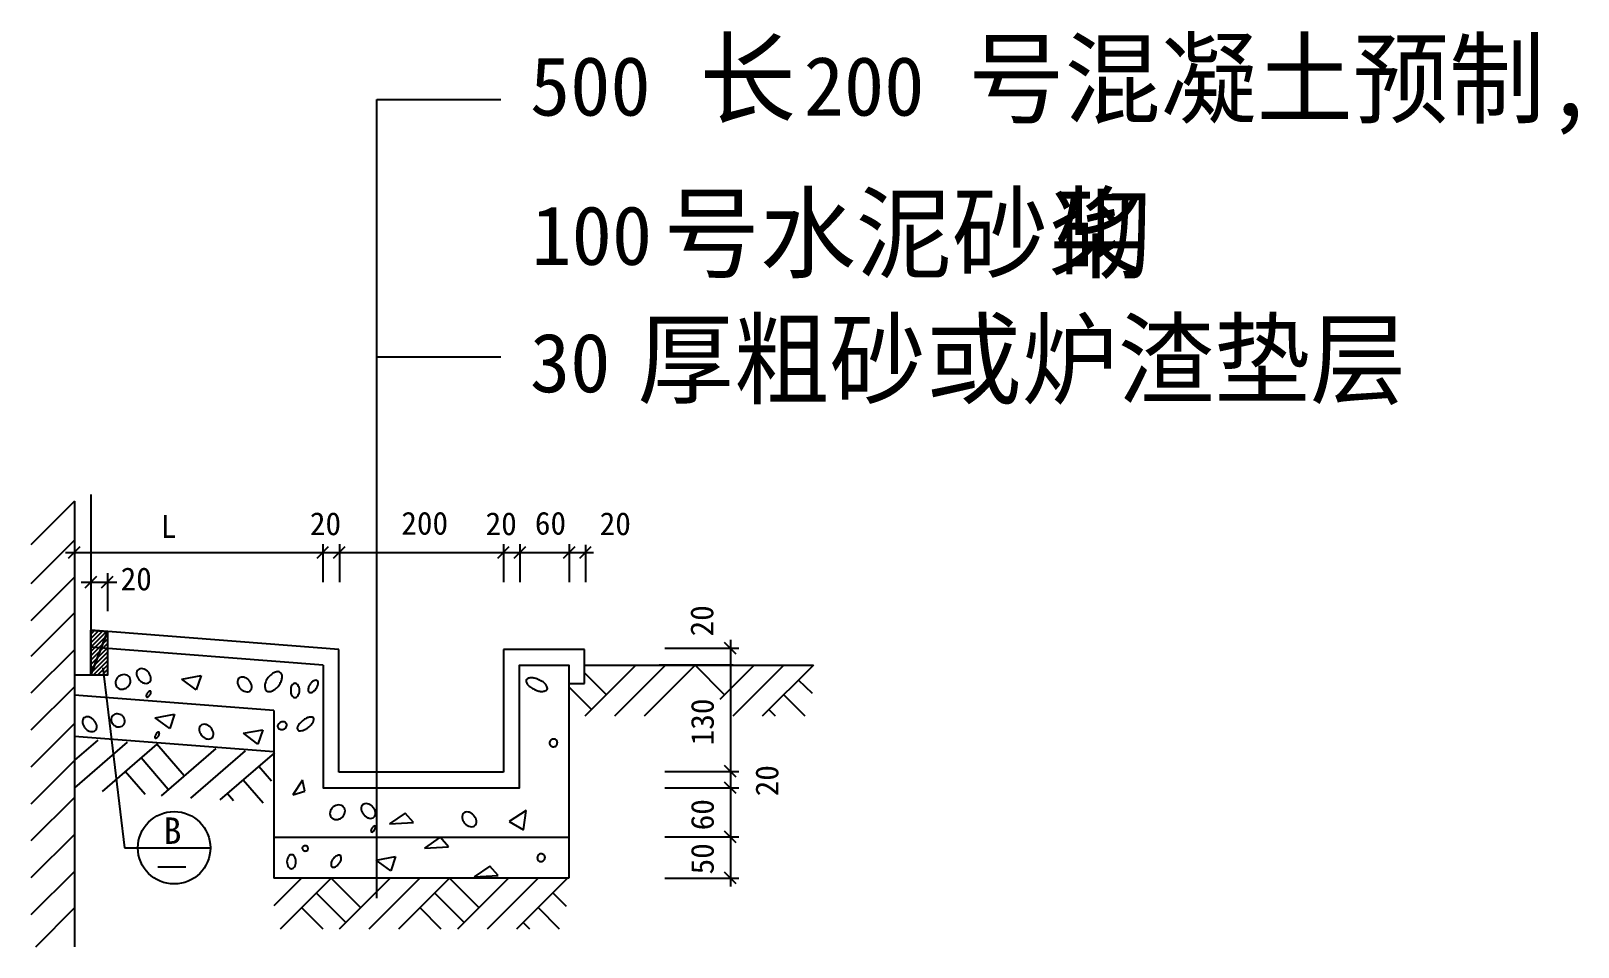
# Model space of a CAD drawing. Header units: metres. Extents: x 63.8 to 126.6, y 176 to 213.2.
import ezdxf

# ---------------------------------------------------------------- set-up
doc = ezdxf.new("R2010")
doc.units = ezdxf.units.M

msp = doc.modelspace()

# ---------------------------------------------------------------- hatches: boundary and pattern name
h = msp.add_hatch()
h.set_pattern_fill('SOLID')
h.paths.add_polyline_path([(66.21, 188.87), (66.89, 188.82), (66.21, 187.06), (66.21, 187.06), (66.21, 188.87)])
h = msp.add_hatch()
h.set_pattern_fill('SOLID')
h.paths.add_polyline_path([(66.89, 188.82), (66.89, 187.05), (66.21, 187.06), (66.21, 187.06), (66.89, 188.82)])

# ---------------------------------------------------------------- linework, layer by layer
for p, q in [((77.82, 210.42), (82.85, 210.42)), ((77.82, 193.84), (77.82, 210.42)), ((77.82, 199.97), (82.85, 199.97)), ((65.55, 194.11), (63.78, 192.34)), ((66.21, 194.38), (66.21, 187.06)), ((77.82, 177.99), (77.82, 193.84)), ((65.55, 192.52), (63.78, 190.75)), ((75.63, 192.36), (75.63, 190.82)), ((76.3, 192.36), (76.3, 190.82)), ((82.96, 192.36), (82.96, 190.82)), ((83.62, 192.36), (83.62, 190.82)), ((85.62, 192.36), (85.62, 190.82)), ((86.29, 192.34), (86.29, 190.82)), ((65.18, 192.03), (86.61, 192.03)), ((65.55, 191.02), (63.78, 189.25)), ((66.88, 191.19), (66.88, 189.65)), ((65.82, 190.82), (67.26, 190.82)), ((66.21, 190.27), (66.21, 188.73)), ((65.55, 189.58), (63.78, 187.81)), ((76.28, 188.09), (66.21, 188.87)), ((66.89, 188.82), (66.89, 187.05)), ((92.17, 188.48), (92.17, 178.47)), ((65.55, 188.08), (63.78, 186.31)), ((76.28, 183.11), (76.28, 188.09)), ((82.96, 188.09), (82.96, 183.11)), ((86.25, 188.09), (82.96, 188.09)), ((86.25, 186.71), (86.25, 188.09)), ((89.5, 188.14), (92.5, 188.14)), ((66.7, 187.34), (67.57, 180.04)), ((87.13, 186.25), (86.25, 187.14)), ((88.33, 187.45), (86.26, 185.38)), ((89.53, 187.45), (87.46, 185.38)), ((90.73, 187.45), (88.66, 185.38)), ((89.27, 187.46), (92.27, 187.46)), ((91.93, 186.25), (90.73, 187.45)), ((93.13, 187.45), (91.74, 186.06)), ((94.33, 187.45), (92.26, 185.38)), ((95.53, 187.45), (93.46, 185.38)), ((65.55, 186.58), (63.78, 184.81)), ((66.21, 187.05), (65.55, 187.05)), ((66.89, 187.05), (66.21, 187.05)), ((69.9, 186.89), (70.69, 187.04)), ((70.49, 186.45), (69.9, 186.89)), ((70.69, 187.04), (70.49, 186.45)), ((85.61, 186.71), (86.25, 186.71)), ((86.53, 185.65), (85.61, 186.57)), ((95.49, 186.3), (94.93, 186.85)), ((95.2, 185.38), (94.33, 186.25)), ((68.82, 185.32), (69.61, 185.47)), ((69.41, 184.88), (68.82, 185.32)), ((69.61, 185.47), (69.41, 184.88)), ((94, 185.38), (93.73, 185.65)), ((65.55, 185.08), (63.78, 183.31)), ((72.4, 184.69), (73.19, 184.83)), ((72.99, 184.25), (72.4, 184.69)), ((73.19, 184.83), (72.99, 184.25)), ((66.5, 184.41), (65.55, 183.6)), ((67.69, 184.33), (65.55, 182.48)), ((68.89, 184.24), (66.67, 182.32)), ((70, 182.96), (68.89, 184.24)), ((71.28, 184.07), (69.06, 182.15)), ((72.48, 183.98), (70.26, 182.06)), ((65.55, 183.58), (63.78, 181.81)), ((69.35, 182.4), (68.25, 183.69)), ((73.67, 183.89), (71.45, 181.98)), ((73.54, 182.74), (73.03, 183.34)), ((68.41, 182.2), (67.6, 183.13)), ((73.2, 181.85), (72.39, 182.78)), ((74.8, 182.78), (74.41, 182.19)), ((74.9, 182.34), (74.8, 182.78)), ((82.96, 183.11), (76.28, 183.11)), ((89.5, 183.14), (92.5, 183.14)), ((65.55, 182.08), (63.78, 180.32)), ((72, 181.94), (71.75, 182.23)), ((74.41, 182.19), (74.9, 182.34)), ((89.5, 182.48), (92.5, 182.48)), ((78.97, 181.45), (78.33, 181.01)), ((79.31, 181.06), (78.97, 181.45)), ((83.87, 181.55), (83.18, 181.11)), ((83.77, 180.77), (83.87, 181.55)), ((78.33, 181.01), (79.31, 181.06)), ((83.18, 181.11), (83.77, 180.77)), ((65.55, 180.58), (63.78, 178.82)), ((80.39, 180.47), (79.75, 180.03)), ((80.73, 180.08), (80.39, 180.47)), ((89.5, 180.48), (92.5, 180.48)), ((67.57, 180.04), (71.06, 180.04)), ((77.79, 179.54), (78.58, 179.69)), ((78.58, 179.69), (78.38, 179.1)), ((79.75, 180.03), (80.73, 180.08)), ((65.55, 179.08), (63.78, 177.32)), ((68.93, 179.27), (70.07, 179.27)), ((78.38, 179.1), (77.79, 179.54)), ((82.4, 179.3), (81.76, 178.86)), ((82.74, 178.91), (82.4, 179.3)), ((74.76, 178.81), (73.63, 177.68)), ((75.96, 178.81), (73.89, 176.74)), ((77.16, 177.61), (75.96, 178.81)), ((78.36, 178.81), (76.29, 176.74)), ((79.56, 178.81), (77.49, 176.74)), ((80.76, 178.81), (78.69, 176.74)), ((81.96, 177.61), (80.76, 178.81)), ((83.16, 178.81), (81.09, 176.74)), ((81.76, 178.86), (82.74, 178.91)), ((84.36, 178.81), (82.29, 176.74)), ((85.56, 178.81), (83.48, 176.74)), ((89.5, 178.81), (92.5, 178.81)), ((76.56, 177.01), (75.36, 178.21)), ((81.36, 177.01), (80.16, 178.21)), ((85.51, 177.65), (84.96, 178.21)), ((65.55, 177.6), (63.96, 176.01)), ((75.64, 176.74), (74.76, 177.61)), ((80.43, 176.74), (79.56, 177.61)), ((85.23, 176.74), (84.36, 177.61)), ((84.03, 176.74), (83.76, 177.01))]:
    msp.add_line(p, q)
for points in [[(65.55, 194.11), (65.55, 176.02)], [(65.31, 191.8), (65.78, 192.27)], [(75.39, 191.8), (75.86, 192.27)], [(76.06, 191.8), (76.53, 192.27)], [(82.72, 191.8), (83.19, 192.27)], [(83.39, 191.8), (83.86, 192.27)], [(85.39, 191.8), (85.86, 192.27)], [(86.05, 191.8), (86.52, 192.27)], [(65.98, 190.59), (66.45, 191.06)], [(66.64, 190.59), (67.11, 191.06)], [(66.21, 188.87), (66.89, 188.82), (66.21, 187.06), (66.21, 187.06), (66.21, 188.87)], [(66.89, 188.82), (66.89, 187.05), (66.21, 187.06), (66.21, 187.06), (66.89, 188.82)], [(92.4, 187.9), (91.93, 188.37)], [(75.64, 187.45), (66.21, 188.18)], [(75.64, 187.45), (75.64, 182.47), (76.39, 182.47), (82.96, 182.47)], [(82.96, 182.47), (83.6, 182.47), (83.6, 187.45), (85.61, 187.45), (85.61, 178.81)], [(86.25, 187.45), (95.53, 187.45)], [(73.63, 185.61), (65.55, 186.23)], [(73.63, 185.61), (73.63, 178.81)], [(73.63, 183.94), (65.55, 184.56)], [(92.4, 182.91), (91.93, 183.38)], [(92.4, 182.24), (91.93, 182.71)], [(85.61, 180.46), (73.63, 180.46)], [(92.4, 180.24), (91.93, 180.71)], [(92.4, 178.58), (91.93, 179.05)], [(85.56, 178.81), (73.63, 178.81)], [(85.61, 178.81), (85.56, 178.81)]]:
    msp.add_lwpolyline(points)
for points in [[(68.18, 186.85, 0.07), (68.28, 186.77, 0.08), (68.39, 186.72, 0.11), (68.51, 186.72, 0.13), (68.59, 186.76, 0.13), (68.64, 186.84, 0.11), (68.65, 186.95, 0.08), (68.61, 187.06, 0.07), (68.54, 187.18, 0.07), (68.43, 187.27, 0.08), (68.32, 187.31, 0.11), (68.21, 187.31, 0.13), (68.13, 187.27, 0.13), (68.08, 187.19, 0.11), (68.07, 187.08, 0.08), (68.1, 186.97, 0.07), (68.18, 186.85, 0.07)], [(73.41, 186.95, 0.06), (73.31, 186.78, 0.07), (73.27, 186.64, 0.11), (73.29, 186.49, 0.16), (73.34, 186.41, 0.16), (73.44, 186.38, 0.11), (73.58, 186.41, 0.07), (73.71, 186.49, 0.06), (73.84, 186.63, 0.06), (73.93, 186.79, 0.07), (73.97, 186.94, 0.11), (73.96, 187.08, 0.16), (73.9, 187.16, 0.16), (73.81, 187.19, 0.11), (73.67, 187.16, 0.07), (73.54, 187.08, 0.06), (73.41, 186.95, 0.06)], [(67.33, 186.99, 0.09), (67.25, 186.89, 0.09), (67.21, 186.78, 0.1), (67.22, 186.66, 0.11), (67.27, 186.57, 0.11), (67.35, 186.5, 0.1), (67.46, 186.48, 0.09), (67.58, 186.5, 0.09), (67.69, 186.56, 0.09), (67.78, 186.66, 0.09), (67.82, 186.77, 0.1), (67.81, 186.89, 0.11), (67.76, 186.98, 0.11), (67.68, 187.05, 0.1), (67.56, 187.07, 0.09), (67.44, 187.05, 0.09), (67.33, 186.99, 0.09)], [(72.27, 186.51, 0.07), (72.38, 186.42, 0.08), (72.49, 186.38, 0.11), (72.6, 186.37, 0.13), (72.68, 186.42, 0.13), (72.73, 186.49, 0.11), (72.74, 186.6, 0.08), (72.71, 186.72, 0.07), (72.63, 186.83, 0.07), (72.53, 186.92, 0.08), (72.42, 186.96, 0.11), (72.31, 186.97, 0.13), (72.22, 186.92, 0.13), (72.18, 186.85, 0.11), (72.16, 186.74, 0.08), (72.2, 186.62, 0.07), (72.27, 186.51, 0.07)], [(74.68, 186.43, 0.06), (74.66, 186.54, 0.08), (74.62, 186.63, 0.11), (74.56, 186.7, 0.15), (74.5, 186.72, 0.15), (74.43, 186.7, 0.11), (74.37, 186.63, 0.08), (74.33, 186.54, 0.06), (74.32, 186.43, 0.06), (74.33, 186.32, 0.08), (74.37, 186.23, 0.11), (74.43, 186.16, 0.15), (74.5, 186.14, 0.15), (74.56, 186.16, 0.11), (74.62, 186.23, 0.08), (74.66, 186.32, 0.06), (74.68, 186.43, 0.06)], [(75.11, 186.68, 0.06), (75.05, 186.58, 0.07), (75.03, 186.49, 0.11), (75.03, 186.41, 0.16), (75.07, 186.36, 0.16), (75.12, 186.34, 0.11), (75.2, 186.36, 0.07), (75.28, 186.42, 0.06), (75.36, 186.5, 0.06), (75.41, 186.6, 0.07), (75.44, 186.69, 0.11), (75.43, 186.78, 0.16), (75.4, 186.82, 0.16), (75.34, 186.84, 0.11), (75.26, 186.82, 0.07), (75.18, 186.77, 0.06), (75.11, 186.68, 0.06)], [(84.39, 186.86, 0.05), (84.22, 186.92, 0.06), (84.07, 186.94, 0.1), (83.94, 186.91, 0.18), (83.88, 186.86, 0.18), (83.88, 186.78, 0.1), (83.94, 186.66, 0.06), (84.05, 186.56, 0.05), (84.22, 186.47, 0.05), (84.39, 186.4, 0.06), (84.54, 186.39, 0.1), (84.67, 186.42, 0.18), (84.73, 186.47, 0.18), (84.73, 186.55, 0.1), (84.67, 186.67, 0.06), (84.56, 186.77, 0.05), (84.39, 186.86, 0.05)], [(68.5, 186.32, 0.05), (68.47, 186.27, 0.06), (68.46, 186.22, 0.1), (68.46, 186.18, 0.18), (68.48, 186.16, 0.18), (68.5, 186.16, 0.1), (68.54, 186.17, 0.06), (68.57, 186.2, 0.05), (68.61, 186.25, 0.05), (68.64, 186.3, 0.06), (68.65, 186.34, 0.1), (68.65, 186.38, 0.18), (68.63, 186.4, 0.18), (68.61, 186.4, 0.1), (68.57, 186.39, 0.06), (68.54, 186.36, 0.05), (68.5, 186.32, 0.05)], [(65.98, 184.89, 0.07), (66.09, 184.8, 0.08), (66.2, 184.76, 0.11), (66.31, 184.76, 0.13), (66.39, 184.8, 0.13), (66.44, 184.87, 0.11), (66.45, 184.99, 0.08), (66.42, 185.1, 0.07), (66.34, 185.21, 0.07), (66.24, 185.3, 0.08), (66.13, 185.35, 0.11), (66.01, 185.35, 0.13), (65.93, 185.31, 0.13), (65.88, 185.23, 0.11), (65.87, 185.12, 0.08), (65.91, 185.01, 0.07), (65.98, 184.89, 0.07)], [(67.45, 185.43, 0.09), (67.35, 185.47, 0.09), (67.24, 185.48, 0.1), (67.14, 185.44, 0.11), (67.07, 185.37, 0.11), (67.03, 185.28, 0.1), (67.04, 185.18, 0.09), (67.09, 185.08, 0.09), (67.17, 185, 0.09), (67.27, 184.95, 0.09), (67.38, 184.95, 0.1), (67.48, 184.98, 0.11), (67.55, 185.05, 0.11), (67.59, 185.15, 0.1), (67.58, 185.25, 0.09), (67.54, 185.35, 0.09), (67.45, 185.43, 0.09)], [(74.82, 185.21, 0.05), (74.7, 185.1, 0.06), (74.62, 185, 0.1), (74.59, 184.89, 0.19), (74.61, 184.83, 0.19), (74.66, 184.79, 0.1), (74.78, 184.8, 0.06), (74.9, 184.84, 0.05), (75.03, 184.92, 0.05), (75.16, 185.03, 0.06), (75.23, 185.14, 0.1), (75.26, 185.25, 0.19), (75.25, 185.31, 0.19), (75.19, 185.34, 0.1), (75.08, 185.34, 0.06), (74.96, 185.3, 0.05), (74.82, 185.21, 0.05)], [(68.85, 184.64, 0.05), (68.82, 184.59, 0.06), (68.81, 184.55, 0.1), (68.81, 184.51, 0.18), (68.82, 184.49, 0.18), (68.85, 184.49, 0.1), (68.88, 184.5, 0.06), (68.92, 184.53, 0.05), (68.95, 184.57, 0.05), (68.98, 184.62, 0.06), (68.99, 184.67, 0.1), (68.99, 184.71, 0.18), (68.98, 184.73, 0.18), (68.96, 184.73, 0.1), (68.92, 184.72, 0.06), (68.88, 184.69, 0.05), (68.85, 184.64, 0.05)], [(70.72, 184.59, 0.07), (70.82, 184.51, 0.08), (70.93, 184.46, 0.11), (71.04, 184.46, 0.13), (71.13, 184.5, 0.13), (71.17, 184.58, 0.11), (71.19, 184.69, 0.08), (71.15, 184.8, 0.07), (71.08, 184.92, 0.07), (70.97, 185, 0.08), (70.86, 185.05, 0.11), (70.75, 185.05, 0.13), (70.67, 185.01, 0.13), (70.62, 184.93, 0.11), (70.61, 184.82, 0.08), (70.64, 184.71, 0.07), (70.72, 184.59, 0.07)], [(73.92, 185.14, 0.08), (73.86, 185.1, 0.09), (73.81, 185.05, 0.1), (73.79, 184.99, 0.12), (73.8, 184.93, 0.12), (73.83, 184.88, 0.1), (73.89, 184.85, 0.09), (73.96, 184.84, 0.08), (74.03, 184.85, 0.08), (74.1, 184.89, 0.09), (74.14, 184.94, 0.1), (74.16, 185.01, 0.12), (74.16, 185.06, 0.12), (74.12, 185.11, 0.1), (74.06, 185.15, 0.09), (74, 185.15, 0.08), (73.92, 185.14, 0.08)], [(84.9, 184.42, 0.09), (84.85, 184.38, 0.1), (84.83, 184.32, 0.1), (84.83, 184.26, 0.1), (84.85, 184.2, 0.1), (84.9, 184.16, 0.1), (84.96, 184.14, 0.1), (85.02, 184.15, 0.09), (85.08, 184.17, 0.09), (85.12, 184.22, 0.1), (85.14, 184.28, 0.1), (85.14, 184.34, 0.1), (85.12, 184.39, 0.1), (85.07, 184.43, 0.1), (85.02, 184.45, 0.1), (84.95, 184.45, 0.09), (84.9, 184.42, 0.09)], [(76.04, 181.7, 0.09), (75.96, 181.6, 0.09), (75.92, 181.49, 0.1), (75.92, 181.37, 0.11), (75.97, 181.28, 0.11), (76.06, 181.21, 0.1), (76.17, 181.19, 0.09), (76.29, 181.21, 0.09), (76.4, 181.27, 0.09), (76.48, 181.37, 0.09), (76.52, 181.48, 0.1), (76.52, 181.6, 0.11), (76.47, 181.69, 0.11), (76.38, 181.76, 0.1), (76.27, 181.78, 0.09), (76.15, 181.76, 0.09), (76.04, 181.7, 0.09)], [(77.29, 181.38, 0.07), (77.4, 181.29, 0.08), (77.51, 181.24, 0.11), (77.62, 181.24, 0.13), (77.7, 181.28, 0.13), (77.75, 181.36, 0.11), (77.76, 181.47, 0.08), (77.73, 181.59, 0.07), (77.65, 181.7, 0.07), (77.55, 181.79, 0.08), (77.44, 181.83, 0.11), (77.33, 181.83, 0.13), (77.24, 181.79, 0.13), (77.2, 181.72, 0.11), (77.18, 181.6, 0.08), (77.22, 181.49, 0.07), (77.29, 181.38, 0.07)], [(81.39, 181.03, 0.07), (81.5, 180.94, 0.08), (81.61, 180.9, 0.11), (81.72, 180.9, 0.13), (81.8, 180.94, 0.13), (81.85, 181.01, 0.11), (81.86, 181.13, 0.08), (81.83, 181.24, 0.07), (81.75, 181.35, 0.07), (81.64, 181.44, 0.08), (81.53, 181.49, 0.11), (81.42, 181.49, 0.13), (81.34, 181.45, 0.13), (81.29, 181.37, 0.11), (81.28, 181.26, 0.08), (81.31, 181.14, 0.07), (81.39, 181.03, 0.07)], [(77.62, 180.84, 0.05), (77.59, 180.79, 0.06), (77.58, 180.75, 0.1), (77.58, 180.71, 0.18), (77.59, 180.69, 0.18), (77.62, 180.68, 0.1), (77.65, 180.7, 0.06), (77.69, 180.72, 0.05), (77.72, 180.77, 0.05), (77.75, 180.82, 0.06), (77.76, 180.86, 0.1), (77.76, 180.9, 0.18), (77.75, 180.92, 0.18), (77.73, 180.93, 0.1), (77.69, 180.91, 0.06), (77.65, 180.88, 0.05), (77.62, 180.84, 0.05)], [(74.53, 179.48, 0.06), (74.52, 179.59, 0.08), (74.48, 179.68, 0.11), (74.42, 179.75, 0.15), (74.35, 179.76, 0.15), (74.29, 179.75, 0.11), (74.23, 179.68, 0.08), (74.19, 179.59, 0.06), (74.17, 179.48, 0.06), (74.19, 179.36, 0.08), (74.23, 179.27, 0.11), (74.29, 179.21, 0.15), (74.35, 179.19, 0.15), (74.42, 179.21, 0.11), (74.48, 179.27, 0.08), (74.52, 179.36, 0.06), (74.53, 179.48, 0.06)], [(74.89, 180.12, 0.09), (74.85, 180.11, 0.09), (74.81, 180.08, 0.1), (74.79, 180.04, 0.11), (74.79, 180, 0.11), (74.81, 179.96, 0.1), (74.84, 179.93, 0.09), (74.88, 179.91, 0.09), (74.93, 179.91, 0.09), (74.97, 179.92, 0.09), (75.01, 179.95, 0.1), (75.03, 179.99, 0.11), (75.03, 180.03, 0.11), (75.01, 180.07, 0.1), (74.98, 180.11, 0.09), (74.94, 180.12, 0.09), (74.89, 180.12, 0.09)], [(76.04, 179.59, 0.06), (75.98, 179.48, 0.07), (75.96, 179.4, 0.11), (75.97, 179.31, 0.16), (76, 179.26, 0.16), (76.05, 179.25, 0.11), (76.14, 179.27, 0.07), (76.21, 179.32, 0.06), (76.29, 179.41, 0.06), (76.35, 179.51, 0.07), (76.37, 179.6, 0.11), (76.36, 179.68, 0.16), (76.33, 179.73, 0.16), (76.28, 179.74, 0.11), (76.19, 179.72, 0.07), (76.12, 179.67, 0.06), (76.04, 179.59, 0.06)], [(84.39, 179.76, 0.09), (84.35, 179.72, 0.1), (84.33, 179.66, 0.1), (84.33, 179.6, 0.1), (84.35, 179.54, 0.1), (84.4, 179.5, 0.1), (84.45, 179.48, 0.1), (84.52, 179.49, 0.09), (84.57, 179.51, 0.09), (84.62, 179.56, 0.1), (84.64, 179.62, 0.1), (84.64, 179.68, 0.1), (84.62, 179.73, 0.1), (84.57, 179.77, 0.1), (84.51, 179.79, 0.1), (84.45, 179.79, 0.09), (84.39, 179.76, 0.09)]]:
    msp.add_lwpolyline(points, format="xyb")
msp.add_circle((69.59, 180.04), 1.47)

# ---------------------------------------------------------------- texts
for s, height, p in [('长', 3, (90.92, 209.76)), ('号混凝土预制,', 3, (101.82, 209.76)), ('500', 2.4, (84.03, 209.76)), ('200', 2.4, (95.14, 209.76)), ('号水泥砂桨', 3, (89.46, 203.49)), ('砌', 3, (105.37, 203.45)), ('100', 2.4, (84.09, 203.7)), ('厚粗砂或炉渣垫层', 3, (88.39, 198.37)), ('30', 2.4, (84.03, 198.53)), ('L', 0.93, (69.05, 192.62)), ('20 ', 0.93, (75.1, 192.73)), ('200', 0.93, (78.81, 192.75)), ('20 ', 0.93, (82.23, 192.73)), ('60', 0.93, (84.23, 192.75)), ('20 ', 0.93, (86.86, 192.73)), ('20', 0.93, (67.42, 190.49)), ('B', 1.07, (69.16, 180.2))]:
    msp.add_text(s, height=height).set_placement(p)
for s, p in [('20', (91.47, 188.62)), ('130', (91.49, 184.2)), ('20', (94.11, 182.13)), ('60', (91.49, 180.75)), ('50 ', (91.49, 178.96))]:
    msp.add_text(s, height=0.93, rotation=90).set_placement(p)

doc.saveas('drawing.dxf')
